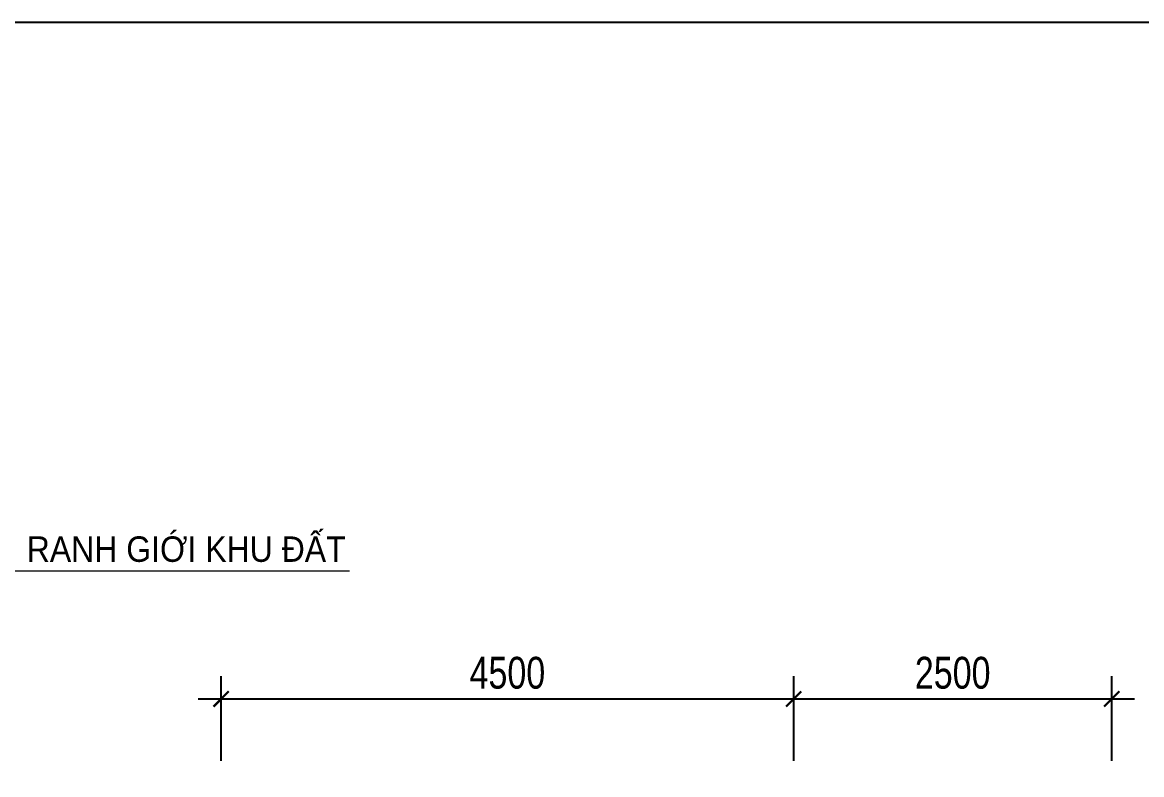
# Model space of a CAD drawing. Header units: millimetres. Extents: x -78046 to 260989, y -99288 to 158505.
# Drawn here: x 189159 to 197956, y 15881 to 21791 of the extents above; entities that cross this region are included whole.
import ezdxf

# ---------------------------------------------------------------- set-up
doc = ezdxf.new("R2010")
doc.units = ezdxf.units.MM
doc.header["$LTSCALE"] = 100
doc.header["$PDMODE"] = 98
doc.layers.get('Defpoints').update_dxf_attribs({"lineweight": 13})
for name, color, linetype, lineweight in [('-LINE1', 7, 'Continuous', 18), ('-TEXT', 7, 'Continuous', 15), ('A72', 9, 'Continuous', 5), ('EC-Thiet bi', 8, 'Continuous', 25)]:
    doc.layers.add(name, color=color, linetype=linetype, lineweight=lineweight)
doc.styles.add('AVANH', font='VHAVAN_2.TTF', dxfattribs={"width": 0.8})
doc.styles.add('X-5M-DH-TUM1$0$AVANTH', font='arial.ttf', dxfattribs={"width": 0.9})
doc.styles.add('X-ALL-SECTION$0$ROMANS', font='arial.ttf')
doc.dimstyles.new('C_100A3', dxfattribs={"dimscale": 100, "dimtxt": 2.5, "dimasz": 1.2, "dimexe": 1.8, "dimexo": 0, "dimgap": 0.75, "dimtad": 1, "dimdec": 0, "dimzin": 0, "dimdsep": 46, "dimtxsty": 'AVANH', "dimblk": 'ARCHTICK', "dimcen": 0, "dimdle": 1.8, "dimclrd": 256, "dimclre": 256, "dimclrt": 7, "dimadec": 0, "dimazin": 0, "dimtfac": 0.0001, "dimtdec": 0, "dimtix": 1, "dimtmove": 2, "dimatfit": 3, "dimldrblk": 'ARCHTICK', "dimfxl": 1.8, "dimtolj": 1, "dimtzin": 0, "dimarcsym": 0})
doc.dimstyles.new('X-ALL-SECTION$0$ARROWS', dxfattribs={"dimscale": 100, "dimtxt": 2, "dimasz": 1, "dimexe": 2, "dimexo": 5, "dimgap": 1, "dimtad": 1, "dimdec": 0, "dimzin": 0, "dimdsep": 46, "dimtxsty": 'X-ALL-SECTION$0$ROMANS', "dimblk": 'X-ALL-SECTION$0$ARROWS', "dimcen": 0, "dimclrd": 256, "dimclre": 256, "dimclrt": 256, "dimazin": 0, "dimtfac": 0.5, "dimtdec": 0, "dimtofl": 0, "dimtmove": 2, "dimatfit": 3, "dimldrblk": 'X-ALL-SECTION$0$ARROWS', "dimfxl": 1, "dimtolj": 1, "dimtzin": 0, "dimlwd": -1, "dimlwe": -1, "dimarcsym": 0})

# ---------------------------------------------------------------- blocks, each defined once
blk = doc.blocks.new('X-ALL-SECTION$0$ARROWS')
blk.add_line((-1, 0), (0, 0))
at = {"const_width": 0.35}
blk.add_lwpolyline([(-1, -1), (0, 0), (-1, 1)], dxfattribs=at)
blk = doc.blocks.new('_ARCHTICK')
at = {"const_width": 0.15}
blk.add_lwpolyline([(-0.5, -0.5), (0.5, 0.5)], dxfattribs=at)
blk = doc.blocks.new('*D146')
at = {"layer": 'Defpoints', "lineweight": -2, "transparency": 16777216}
for p, q in [((190720.9, 15988.9), (190720.9, 16655)), ((195221.3, 15988.9), (195221.3, 16655)), ((190540.9, 16475), (195401.3, 16475))]:
    blk.add_line(p, q, dxfattribs=at)
at = {"layer": 'Defpoints', "color": 0, "transparency": 16777216}
for p in [(195221.3, 16475), (190720.9, 15988.9), (195221.3, 15988.9)]:
    blk.add_point(p, dxfattribs=at)
at = {"layer": 'Defpoints', "lineweight": -2, "transparency": 16777216, "xscale": 120, "yscale": 120, "zscale": 120, "rotation": 180}
blk.add_blockref('_ARCHTICK', (190720.9, 16475), dxfattribs=at)
at = {"layer": 'Defpoints', "lineweight": -2, "transparency": 16777216, "xscale": 120, "yscale": 120, "zscale": 120}
blk.add_blockref('_ARCHTICK', (195221.3, 16475), dxfattribs=at)
at = {"layer": 'Defpoints', "color": 7, "transparency": 16777216, "insert": (192971.1, 16679.3), "char_height": 250, "attachment_point": 5, "style": 'AVANH'}
blk.add_mtext('\\A1;4500', dxfattribs=at)
blk = doc.blocks.new('*D147')
at = {"layer": 'Defpoints', "lineweight": -2, "transparency": 16777216}
for p, q in [((195221.3, 15988.9), (195221.3, 16655)), ((197720.9, 15988.9), (197720.9, 16655)), ((195041.3, 16475), (197900.9, 16475))]:
    blk.add_line(p, q, dxfattribs=at)
at = {"layer": 'Defpoints', "color": 0, "transparency": 16777216}
for p in [(197720.9, 16475), (195221.3, 15988.9), (197720.9, 15988.9)]:
    blk.add_point(p, dxfattribs=at)
at = {"layer": 'Defpoints', "lineweight": -2, "transparency": 16777216, "xscale": 120, "yscale": 120, "zscale": 120, "rotation": 180}
blk.add_blockref('_ARCHTICK', (195221.3, 16475), dxfattribs=at)
at = {"layer": 'Defpoints', "lineweight": -2, "transparency": 16777216, "xscale": 120, "yscale": 120, "zscale": 120}
blk.add_blockref('_ARCHTICK', (197720.9, 16475), dxfattribs=at)
at = {"layer": 'Defpoints', "color": 7, "transparency": 16777216, "insert": (196471.1, 16679.3), "char_height": 250, "attachment_point": 5, "style": 'AVANH'}
blk.add_mtext('\\A1;2500', dxfattribs=at)

msp = doc.modelspace()

# ---------------------------------------------------------------- linework, layer by layer
at = {"layer": '-LINE1'}
msp.add_lwpolyline([(181189.3, -6424), (221089.3, -6424), (221089.3, 21791), (181189.3, 21791)], close=True, dxfattribs=at)
at = {"layer": 'EC-Thiet bi'}
msp.add_lwpolyline([(181189.3, -6424), (221089.3, -6424), (221089.3, 21791), (181189.3, 21791)], close=True, dxfattribs=at)

# ---------------------------------------------------------------- texts
at = {"layer": '-TEXT', "color": 2, "style": 'X-5M-DH-TUM1$0$AVANTH', "width": 0.9}
msp.add_text('RANH GIỚI KHU ĐẤT', height=200, dxfattribs=at).set_placement((189193.5, 17552.3))

# ---------------------------------------------------------------- dimensions: what is measured, and where the dimension line sits
at = {"layer": 'Defpoints', "color": 2}
for base, p1, p2, picture, middle in [((195221.3, 16475), (190720.9, 15988.9), (195221.3, 15988.9), '*D146', (192971.1, 16679.3)), ((197720.9, 16475), (195221.3, 15988.9), (197720.9, 15988.9), '*D147', (196471.1, 16679.3))]:
    dim = msp.add_linear_dim(base=base, p1=p1, p2=p2, dimstyle='C_100A3', dxfattribs=at)
    dim.commit()
    dim.dimension.update_dxf_attribs({"geometry": picture, "text_midpoint": middle})

# ---------------------------------------------------------------- leaders
at = {"layer": 'A72'}
msp.add_leader([(188742, 17482.3), (191731.3, 17482.3)], dimstyle='X-ALL-SECTION$0$ARROWS', override={"dimasz": 2, "dimtad": 0}, dxfattribs=at)

doc.saveas('drawing.dxf')
